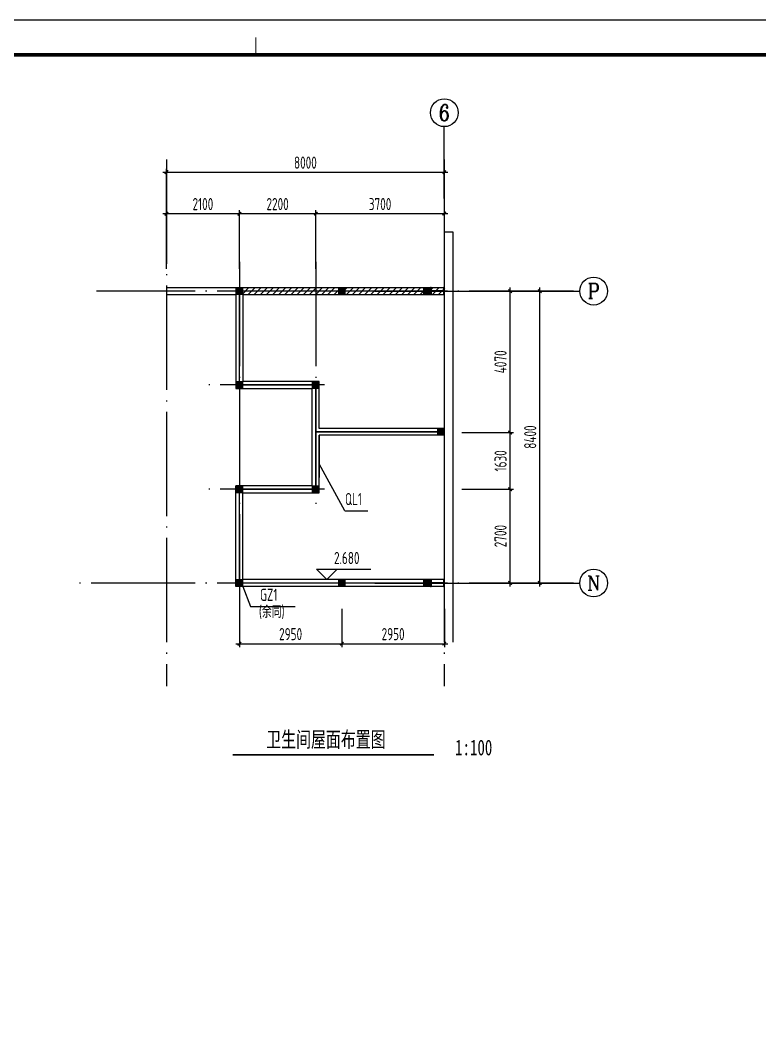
# Model space of a CAD drawing. Extents: x 899043 to 2598688, y -137197 to 211789.
# Drawn here: x 2234974 to 2256274, y 100678 to 129535 of the extents above; entities that cross this region are included whole.
import ezdxf
from ezdxf.enums import TextEntityAlignment as Align

# ---------------------------------------------------------------- set-up
doc = ezdxf.new("R2010")
doc.units = 0
doc.header["$LTSCALE"] = 1500
doc.header["$MEASUREMENT"] = 0
doc.linetypes.add('CENTER', pattern=[2, 1.25, -0.25, 0.25, -0.25])
doc.linetypes.add('DOTE', pattern=[2.42, 2, -0.2, 0.02, -0.2])
for name, color, linetype in [('00-tk', 151, 'Continuous'), ('A-Wall(建筑墙)', 7, 'Continuous'), ('AXIS', 3, 'Continuous'), ('AXIS_TEXT', 7, 'Continuous'), ('COLUMN', 2, 'Continuous'), ('DIM', 3, 'Continuous'), ('LATRINE', 6, 'Continuous'), ('PUB_HATCH', 8, 'Continuous'), ('TEXT', 7, 'Continuous'), ('THIN', 7, 'Continuous'), ('WALL', 7, 'Continuous'), ('WELD_TEXT', 7, 'Continuous'), ('WINDOW', 4, 'Continuous'), ('图名下划线', 7, 'Continuous')]:
    doc.layers.add(name, color=color, linetype=linetype)
doc.layers.add('COLU_HATCH', color=251, linetype='Continuous', lineweight=0)
doc.layers.add('螺栓孔标注', color=9, linetype='Continuous', lineweight=18)
doc.styles.add('_TCH_AXIS', font='COMPLEX', dxfattribs={"bigfont": 'GBCBIG'})
doc.styles.add('COMPLEX', font='COMPLEX')
doc.styles.add('TSSD_Dimension', font='Tssdeng.shx', dxfattribs={"width": 0.7, "bigfont": 'hztxt.shx'})
doc.styles.add('YG图名', font='simhei.ttf', dxfattribs={"width": 0.7, "height": 600})
doc.dimstyles.new('TSSD_100_100', dxfattribs={"dimtxt": 350, "dimasz": 100, "dimexe": 100, "dimexo": 250, "dimgap": 100, "dimtad": 1, "dimdec": 0, "dimzin": 0, "dimdsep": 46, "dimtxsty": 'TSSD_Dimension', "dimblk": 'ARCHTICK', "dimblk1": 'ARCHTICK', "dimblk2": 'ARCHTICK', "dimcen": 0, "dimdle": 100, "dimclrt": 7, "dimadec": 0, "dimazin": 0, "dimtfac": 1, "dimtdec": 0, "dimtix": 1, "dimtmove": 2, "dimatfit": 3, "dimfxl": 0, "dimtolj": 1, "dimtzin": 0, "dimarcsym": 0})

# ---------------------------------------------------------------- blocks, each defined once
blk = doc.blocks.new('FDSRWEFDSDSFDSFDDD')
at = {"layer": 'COLUMN'}
for p, q in [((-380, 0), (-400, 0)), ((0, 0), (-20, 0)), ((-400, -200), (-380, -200)), ((-380, -75), (-365, -90)), ((-380, -125), (-365, -110)), ((-20, -75), (-35, -90)), ((-20, -125), (-35, -110)), ((-20, -200), (0, -200))]:
    blk.add_line(p, q, dxfattribs=at)
for points in [[(-400, 0), (-400, -200)], [(-380, 0), (-380, -75)], [(-20, 0), (-20, -75)], [(0, 0), (0, -200)], [(-380, -125), (-380, -200)], [(-35, -90), (-365, -90)], [(-35, -110), (-365, -110)], [(-20, -125), (-20, -200)]]:
    blk.add_lwpolyline(points, dxfattribs=at)
blk = doc.blocks.new('_ArchTick')
at = {"color": 0, "linetype": 'ByBlock', "const_width": 0.4}
blk.add_lwpolyline([(-0.5, -0.5), (0.5, 0.5)], dxfattribs=at)
blk = doc.blocks.new('*D514')
at = {"layer": 'Defpoints', "color": 0}
for p in [(2244935, 121736), (2249935, 121736), (2244935, 113336)]:
    blk.add_point(p, dxfattribs=at)
at = {"layer": 'DIM', "color": 0, "lineweight": -2}
for p, q in [((2249935, 113236), (2249935, 121836)), ((2245185, 121736), (2250035, 121736)), ((2245185, 113336), (2250035, 113336))]:
    blk.add_line(p, q, dxfattribs=at)
at = {"layer": 'DIM', "color": 0, "lineweight": -2, "xscale": 100, "yscale": 100, "zscale": 100}
for p, rotation in [((2249935, 121736), 90), ((2249935, 113336), 270)]:
    blk.add_blockref('_ArchTick', p, dxfattribs=dict(at, rotation=rotation))
at = {"layer": 'DIM', "color": 7, "insert": (2249660, 117536), "char_height": 350, "attachment_point": 5, "rotation": 90, "style": 'TSSD_Dimension'}
blk.add_mtext('\\A1;8400', dxfattribs=at)
blk = doc.blocks.new('_AXISO')
blk.add_circle((0, 0), 0.5)
at = {"layer": 'AXIS_TEXT', "style": 'COMPLEX', "width": 1.041667}
blk.add_attdef('A', text='', height=0.56, dxfattribs=at).set_placement((-0.25, -0.28), (0.25, -0.28), align=Align.FIT)
blk = doc.blocks.new('*D515')
at = {"layer": 'Defpoints', "color": 0}
for p in [(2247188, 125158), (2239188, 122581), (2247188, 122581)]:
    blk.add_point(p, dxfattribs=at)
at = {"layer": 'DIM', "color": 0, "lineweight": -2}
for p, q in [((2239188, 122831), (2239188, 125258)), ((2247188, 122831), (2247188, 125258)), ((2239088, 125158), (2247288, 125158))]:
    blk.add_line(p, q, dxfattribs=at)
at = {"layer": 'DIM', "color": 0, "lineweight": -2, "xscale": 100, "yscale": 100, "zscale": 100, "rotation": 180}
blk.add_blockref('_ArchTick', (2239188, 125158), dxfattribs=at)
at = {"layer": 'DIM', "color": 0, "lineweight": -2, "xscale": 100, "yscale": 100, "zscale": 100}
blk.add_blockref('_ArchTick', (2247188, 125158), dxfattribs=at)
at = {"layer": 'DIM', "color": 7, "insert": (2243188, 125433), "char_height": 350, "attachment_point": 5, "style": 'TSSD_Dimension'}
blk.add_mtext('\\A1;8000', dxfattribs=at)
blk = doc.blocks.new('*D516')
at = {"layer": 'Defpoints', "color": 0}
for p in [(2241288, 123965), (2239188, 122130), (2241288, 122130)]:
    blk.add_point(p, dxfattribs=at)
at = {"layer": 'DIM', "color": 0, "lineweight": -2}
for p, q in [((2239088, 123965), (2241388, 123965)), ((2239188, 122380), (2239188, 124065)), ((2241288, 122380), (2241288, 124065))]:
    blk.add_line(p, q, dxfattribs=at)
at = {"layer": 'DIM', "color": 0, "lineweight": -2, "xscale": 100, "yscale": 100, "zscale": 100, "rotation": 180}
blk.add_blockref('_ArchTick', (2239188, 123965), dxfattribs=at)
at = {"layer": 'DIM', "color": 0, "lineweight": -2, "xscale": 100, "yscale": 100, "zscale": 100}
blk.add_blockref('_ArchTick', (2241288, 123965), dxfattribs=at)
at = {"layer": 'DIM', "color": 7, "insert": (2240238, 124240), "char_height": 350, "attachment_point": 5, "style": 'TSSD_Dimension'}
blk.add_mtext('\\A1;2100', dxfattribs=at)
blk = doc.blocks.new('*D517')
at = {"layer": 'Defpoints', "color": 0}
for p in [(2243488, 123965), (2241288, 122130), (2243488, 122130)]:
    blk.add_point(p, dxfattribs=at)
at = {"layer": 'DIM', "color": 0, "lineweight": -2}
for p, q in [((2241188, 123965), (2243588, 123965)), ((2241288, 122380), (2241288, 124065)), ((2243488, 122380), (2243488, 124065))]:
    blk.add_line(p, q, dxfattribs=at)
at = {"layer": 'DIM', "color": 0, "lineweight": -2, "xscale": 100, "yscale": 100, "zscale": 100, "rotation": 180}
blk.add_blockref('_ArchTick', (2241288, 123965), dxfattribs=at)
at = {"layer": 'DIM', "color": 0, "lineweight": -2, "xscale": 100, "yscale": 100, "zscale": 100}
blk.add_blockref('_ArchTick', (2243488, 123965), dxfattribs=at)
at = {"layer": 'DIM', "color": 7, "insert": (2242388, 124240), "char_height": 350, "attachment_point": 5, "style": 'TSSD_Dimension'}
blk.add_mtext('\\A1;2200', dxfattribs=at)
blk = doc.blocks.new('*D518')
at = {"layer": 'Defpoints', "color": 0}
for p in [(2247188, 123965), (2243488, 122130), (2247188, 122130)]:
    blk.add_point(p, dxfattribs=at)
at = {"layer": 'DIM', "color": 0, "lineweight": -2}
for p, q in [((2243388, 123965), (2247288, 123965)), ((2243488, 122380), (2243488, 124065)), ((2247188, 122380), (2247188, 124065))]:
    blk.add_line(p, q, dxfattribs=at)
at = {"layer": 'DIM', "color": 0, "lineweight": -2, "xscale": 100, "yscale": 100, "zscale": 100, "rotation": 180}
blk.add_blockref('_ArchTick', (2243488, 123965), dxfattribs=at)
at = {"layer": 'DIM', "color": 0, "lineweight": -2, "xscale": 100, "yscale": 100, "zscale": 100}
blk.add_blockref('_ArchTick', (2247188, 123965), dxfattribs=at)
at = {"layer": 'DIM', "color": 7, "insert": (2245338, 124240), "char_height": 350, "attachment_point": 5, "style": 'TSSD_Dimension'}
blk.add_mtext('\\A1;3700', dxfattribs=at)
blk = doc.blocks.new('*D519')
at = {"layer": 'Defpoints', "color": 0}
for p in [(2247438, 116036), (2249081, 116036), (2247438, 113336)]:
    blk.add_point(p, dxfattribs=at)
at = {"layer": 'DIM', "color": 0, "lineweight": -2}
for p, q in [((2247688, 116036), (2249181, 116036)), ((2249081, 113236), (2249081, 116136)), ((2247688, 113336), (2249181, 113336))]:
    blk.add_line(p, q, dxfattribs=at)
at = {"layer": 'DIM', "color": 0, "lineweight": -2, "xscale": 100, "yscale": 100, "zscale": 100}
for p, rotation in [((2249081, 116036), 90), ((2249081, 113336), 270)]:
    blk.add_blockref('_ArchTick', p, dxfattribs=dict(at, rotation=rotation))
at = {"layer": 'DIM', "color": 7, "insert": (2248806, 114686), "char_height": 350, "attachment_point": 5, "rotation": 90, "style": 'TSSD_Dimension'}
blk.add_mtext('\\A1;2700', dxfattribs=at)
blk = doc.blocks.new('*D520')
at = {"layer": 'Defpoints', "color": 0}
for p in [(2247438, 117666), (2249081, 117666), (2247438, 116036)]:
    blk.add_point(p, dxfattribs=at)
at = {"layer": 'DIM', "color": 0, "lineweight": -2}
for p, q in [((2249081, 115936), (2249081, 117766)), ((2247688, 117666), (2249181, 117666)), ((2247688, 116036), (2249181, 116036))]:
    blk.add_line(p, q, dxfattribs=at)
at = {"layer": 'DIM', "color": 0, "lineweight": -2, "xscale": 100, "yscale": 100, "zscale": 100}
for p, rotation in [((2249081, 117666), 90), ((2249081, 116036), 270)]:
    blk.add_blockref('_ArchTick', p, dxfattribs=dict(at, rotation=rotation))
at = {"layer": 'DIM', "color": 7, "insert": (2248806, 116851), "char_height": 350, "attachment_point": 5, "rotation": 90, "style": 'TSSD_Dimension'}
blk.add_mtext('\\A1;1630', dxfattribs=at)
blk = doc.blocks.new('*D521')
at = {"layer": 'Defpoints', "color": 0}
for p in [(2247438, 121736), (2249081, 121736), (2247438, 117666)]:
    blk.add_point(p, dxfattribs=at)
at = {"layer": 'DIM', "color": 0, "lineweight": -2}
for p, q in [((2249081, 117566), (2249081, 121836)), ((2247688, 121736), (2249181, 121736)), ((2247688, 117666), (2249181, 117666))]:
    blk.add_line(p, q, dxfattribs=at)
at = {"layer": 'DIM', "color": 0, "lineweight": -2, "xscale": 100, "yscale": 100, "zscale": 100}
for p, rotation in [((2249081, 121736), 90), ((2249081, 117666), 270)]:
    blk.add_blockref('_ArchTick', p, dxfattribs=dict(at, rotation=rotation))
at = {"layer": 'DIM', "color": 7, "insert": (2248806, 119701), "char_height": 350, "attachment_point": 5, "rotation": 90, "style": 'TSSD_Dimension'}
blk.add_mtext('\\A1;4070', dxfattribs=at)
blk = doc.blocks.new('*D524')
at = {"layer": 'Defpoints', "color": 0}
for p in [(2244238, 112841), (2247188, 112841), (2247188, 111591)]:
    blk.add_point(p, dxfattribs=at)
at = {"layer": 'DIM', "color": 0, "lineweight": -2}
for p, q in [((2244238, 112591), (2244238, 111491)), ((2247188, 112591), (2247188, 111491)), ((2244138, 111591), (2247288, 111591))]:
    blk.add_line(p, q, dxfattribs=at)
at = {"layer": 'DIM', "color": 0, "lineweight": -2, "xscale": 100, "yscale": 100, "zscale": 100, "rotation": 180}
blk.add_blockref('_ArchTick', (2244238, 111591), dxfattribs=at)
at = {"layer": 'DIM', "color": 0, "lineweight": -2, "xscale": 100, "yscale": 100, "zscale": 100}
blk.add_blockref('_ArchTick', (2247188, 111591), dxfattribs=at)
at = {"layer": 'DIM', "color": 7, "insert": (2245713, 111866), "char_height": 350, "attachment_point": 5, "style": 'TSSD_Dimension'}
blk.add_mtext('\\A1;2950', dxfattribs=at)
blk = doc.blocks.new('*D525')
at = {"layer": 'Defpoints', "color": 0}
for p in [(2241288, 112841), (2244238, 112841), (2244238, 111591)]:
    blk.add_point(p, dxfattribs=at)
at = {"layer": 'DIM', "color": 0, "lineweight": -2}
for p, q in [((2241288, 112591), (2241288, 111491)), ((2244238, 112591), (2244238, 111491)), ((2241188, 111591), (2244338, 111591))]:
    blk.add_line(p, q, dxfattribs=at)
at = {"layer": 'DIM', "color": 0, "lineweight": -2, "xscale": 100, "yscale": 100, "zscale": 100, "rotation": 180}
blk.add_blockref('_ArchTick', (2241288, 111591), dxfattribs=at)
at = {"layer": 'DIM', "color": 0, "lineweight": -2, "xscale": 100, "yscale": 100, "zscale": 100}
blk.add_blockref('_ArchTick', (2244238, 111591), dxfattribs=at)
at = {"layer": 'DIM', "color": 7, "insert": (2242763, 111866), "char_height": 350, "attachment_point": 5, "style": 'TSSD_Dimension'}
blk.add_mtext('\\A1;2950', dxfattribs=at)
blk = doc.blocks.new('A$C67844AE1')
at = {"layer": '00-tk'}
for p, q in [((126150, 89100), (0, 89100)), ((124650, 87600), (3750, 87600))]:
    blk.add_line(p, q, dxfattribs=at)
at = {"layer": '00-tk', "const_width": 52.5}
blk.add_lwpolyline([(64200, 87600), (64200, 88350)], dxfattribs=at)
at = {"layer": '00-tk', "const_width": 150}
blk.add_lwpolyline([(3750, 87600), (124650, 87600), (124650, 1500), (3750, 1500)], close=True, dxfattribs=at)

msp = doc.modelspace()

# ---------------------------------------------------------------- hatches: boundary and pattern name
at = {"layer": 'COLU_HATCH'}
h = msp.add_hatch(color=256, dxfattribs=at)
h.dxf.hatch_style = 1
h.paths.add_polyline_path([(2241387.7, 121836.2), (2241187.7, 121836.2), (2241187.7, 121636.2), (2241387.7, 121636.2)])
h = msp.add_hatch(color=256, dxfattribs=at)
h.dxf.hatch_style = 1
h.paths.add_polyline_path([(2244337.7, 121836.2), (2244137.7, 121836.2), (2244137.7, 121636.2), (2244337.7, 121636.2)])
h = msp.add_hatch(color=256, dxfattribs=at)
h.dxf.hatch_style = 1
h.paths.add_polyline_path([(2246787.7, 121836.2), (2246587.7, 121836.2), (2246587.7, 121636.2), (2246787.7, 121636.2)])
h = msp.add_hatch(color=256, dxfattribs=at)
h.dxf.hatch_style = 1
h.paths.add_polyline_path([(2241387.7, 119136.2), (2241187.7, 119136.2), (2241187.7, 118936.2), (2241387.7, 118936.2)])
h = msp.add_hatch(color=256, dxfattribs=at)
h.dxf.hatch_style = 1
h.paths.add_polyline_path([(2243587.7, 119136.2), (2243387.7, 119136.2), (2243387.7, 118936.2), (2243587.7, 118936.2)])
h = msp.add_hatch(color=256, dxfattribs=at)
h.dxf.hatch_style = 1
h.paths.add_polyline_path([(2247187.7, 117786.2), (2246987.7, 117786.2), (2246987.7, 117586.2), (2247187.7, 117586.2)])
h = msp.add_hatch(color=256, dxfattribs=at)
h.dxf.hatch_style = 1
h.paths.add_polyline_path([(2241387.7, 116136.2), (2241187.7, 116136.2), (2241187.7, 115936.2), (2241387.7, 115936.2)])
h = msp.add_hatch(color=256, dxfattribs=at)
h.dxf.hatch_style = 1
h.paths.add_polyline_path([(2243587.7, 116136.2), (2243387.7, 116136.2), (2243387.7, 115936.2), (2243587.7, 115936.2)])
h = msp.add_hatch(color=256, dxfattribs=at)
h.dxf.hatch_style = 1
h.paths.add_polyline_path([(2241387.7, 113436.2), (2241187.7, 113436.2), (2241187.7, 113236.2), (2241387.7, 113236.2)])
h = msp.add_hatch(color=256, dxfattribs=at)
h.dxf.hatch_style = 1
h.paths.add_polyline_path([(2244337.7, 113436.2), (2244137.7, 113436.2), (2244137.7, 113236.2), (2244337.7, 113236.2)])
h = msp.add_hatch(color=256, dxfattribs=at)
h.dxf.hatch_style = 1
h.paths.add_polyline_path([(2246787.7, 113436.2), (2246587.7, 113436.2), (2246587.7, 113236.2), (2246787.7, 113236.2)])
at = {"layer": 'PUB_HATCH'}
h = msp.add_hatch(dxfattribs=at)
h.set_pattern_fill('普通砖', color=256, scale=50, style=0)
h.set_pattern_definition([(45, (1717453.28, 182503.46), (-88.388383, 88.388383), [])])
h.paths.add_polyline_path([(2241287.7, 121702.9), (2241387.7, 121636.2), (2247187.7, 121636.2), (2247271.1, 121736.2), (2247187.7, 121836.2), (2241287.7, 121836.2)])

# ---------------------------------------------------------------- linework, layer by layer
for p, q in [((2244321.1, 115412.7), (2244984.1, 115412.7)), ((2241387.7, 113236.2), (2241605.6, 112663.7)), ((2241605.6, 112663.7), (2242895.4, 112663.7))]:
    msp.add_line(p, q)
at = {"linetype": 'CENTER', "ltscale": 0.4, "const_width": 40}
for points in [[(2246787.7, 113336.2), (2241287.7, 113336.2), (2241287.7, 116036.2), (2243487.7, 116036.2), (2243487.7, 119036.2), (2241287.7, 119036.2), (2241287.7, 121736.2)], [(2241287.7, 121736.2), (2246787.7, 121736.2)], [(2247187.7, 117686.2), (2243487.7, 117686.2), (2244260.1, 117686.2)]]:
    msp.add_lwpolyline(points, dxfattribs=at)
at = {"layer": 'A-Wall(建筑墙)'}
for p, q in [((2241187.7, 121636.2), (2241187.7, 118936.2)), ((2241387.7, 121636.2), (2241387.7, 119136.2)), ((2241187.7, 118936.2), (2241487.7, 118936.2)), ((2241487.7, 119136.2), (2241387.7, 119136.2)), ((2243587.7, 119136.2), (2241487.7, 119136.2)), ((2241487.7, 118936.2), (2243387.7, 118936.2)), ((2243387.7, 117686.2), (2243387.7, 118936.2)), ((2243587.7, 117786.2), (2243587.7, 119136.2)), ((2247187.7, 117786.2), (2243587.7, 117786.2)), ((2243387.7, 116136.2), (2243387.7, 117686.2)), ((2243587.7, 115936.2), (2243587.7, 117586.2)), ((2247187.7, 117586.2), (2243587.7, 117586.2)), ((2241487.7, 116136.2), (2241187.7, 116136.2)), ((2241187.7, 113236.2), (2241187.7, 116136.2)), ((2243387.7, 116136.2), (2241487.7, 116136.2)), ((2241387.7, 115936.2), (2241487.7, 115936.2)), ((2241387.7, 113436.2), (2241387.7, 115936.2)), ((2241487.7, 115936.2), (2243587.7, 115936.2)), ((2247187.7, 113436.2), (2241387.7, 113436.2)), ((2247187.7, 113236.2), (2241187.7, 113236.2))]:
    msp.add_line(p, q, dxfattribs=at)
at = {"layer": 'AXIS'}
for p, q in [((2247187.7, 124402.9), (2247187.7, 126468.9)), ((2246638.5, 121736.2), (2251087.2, 121736.2)), ((2246638.5, 113336.2), (2251087.2, 113336.2))]:
    msp.add_line(p, q, dxfattribs=at)
at = {"layer": 'AXIS', "color": 253, "linetype": 'DOTE'}
for p, q in [((2239187.7, 125523), (2239187.7, 110372.7)), ((2247187.7, 125523), (2247187.7, 110372.7)), ((2241287.7, 122573.8), (2241287.7, 111750.8)), ((2243487.7, 122573.8), (2243487.7, 115432.4)), ((2250907.3, 121736.2), (2237172.5, 121736.2)), ((2243735.2, 119036.2), (2240321.1, 119036.2)), ((2243735.2, 116036.2), (2240321.1, 116036.2)), ((2250907.3, 113336.2), (2236493.5, 113336.2))]:
    msp.add_line(p, q, dxfattribs=at)
at = {"layer": 'LATRINE'}
for p, q in [((2243587.7, 117786.2), (2243587.7, 118998.7)), ((2243587.7, 117586.2), (2243587.7, 116373.7))]:
    msp.add_line(p, q, dxfattribs=at)
at = {"layer": 'THIN'}
for p, q in [((2243804.5, 113436.2), (2243504.5, 113736.2)), ((2243504.5, 113736.2), (2244104.5, 113736.2)), ((2243804.5, 113436.2), (2244104.5, 113736.2)), ((2244104.5, 113736.2), (2245069.5, 113736.2))]:
    msp.add_line(p, q, dxfattribs=at)
at = {"layer": 'WALL'}
for p, q in [((2247437.7, 123436.2), (2247187.7, 123436.2)), ((2247187.7, 123436.2), (2247187.7, 121836.2)), ((2247437.7, 121736.2), (2247437.7, 123436.2)), ((2239187.7, 121836.2), (2241287.7, 121836.2)), ((2241287.7, 121836.2), (2247187.7, 121836.2)), ((2239187.7, 121636.2), (2241187.7, 121636.2)), ((2241387.7, 121636.2), (2247187.7, 121636.2)), ((2247187.7, 121636.2), (2247187.7, 120636.2)), ((2247437.7, 120636.2), (2247437.7, 121736.2)), ((2247187.7, 120636.2), (2247187.7, 117786.2)), ((2247437.7, 117786.2), (2247437.7, 120636.2)), ((2247437.7, 116136.2), (2247437.7, 117786.2)), ((2247187.7, 117586.2), (2247187.7, 116136.2)), ((2247187.7, 116136.2), (2247187.7, 113436.2)), ((2247437.7, 113336.2), (2247437.7, 116136.2)), ((2247187.7, 113236.2), (2247187.7, 111636.2)), ((2247437.7, 111636.2), (2247437.7, 113336.2))]:
    msp.add_line(p, q, dxfattribs=at)
at = {"layer": 'WINDOW', "linetype": 'ByBlock'}
msp.add_line((2244321.1, 115412.7), (2243587.7, 116761.2), dxfattribs=at)
at = {"layer": 'WINDOW', "color": 4, "linetype": 'ByBlock', "const_width": 1}
msp.add_lwpolyline([(2244237.7, 111591.4), (2244237.7, 111716.8)], dxfattribs=at)
at = {"layer": '图名下划线', "const_width": 46.6}
msp.add_lwpolyline([(2241090.7, 108389.6), (2246889.6, 108389.6)], dxfattribs=at)
at = {"layer": '螺栓孔标注', "linetype": 'ByBlock'}
for points in [[(2241187.7, 121836.2), (2241387.7, 121836.2), (2241387.7, 121636.2), (2241187.7, 121636.2)], [(2244137.7, 121836.2), (2244337.7, 121836.2), (2244337.7, 121636.2), (2244137.7, 121636.2)], [(2246587.7, 121836.2), (2246787.7, 121836.2), (2246787.7, 121636.2), (2246587.7, 121636.2)], [(2241187.7, 119136.2), (2241387.7, 119136.2), (2241387.7, 118936.2), (2241187.7, 118936.2)], [(2243387.7, 119136.2), (2243587.7, 119136.2), (2243587.7, 118936.2), (2243387.7, 118936.2)], [(2246987.7, 117786.2), (2247187.7, 117786.2), (2247187.7, 117586.2), (2246987.7, 117586.2)], [(2241187.7, 116136.2), (2241387.7, 116136.2), (2241387.7, 115936.2), (2241187.7, 115936.2)], [(2243387.7, 116136.2), (2243587.7, 116136.2), (2243587.7, 115936.2), (2243387.7, 115936.2)], [(2241187.7, 113436.2), (2241387.7, 113436.2), (2241387.7, 113236.2), (2241187.7, 113236.2)], [(2244137.7, 113436.2), (2244337.7, 113436.2), (2244337.7, 113236.2), (2244137.7, 113236.2)], [(2246587.7, 113436.2), (2246787.7, 113436.2), (2246787.7, 113236.2), (2246587.7, 113236.2)]]:
    msp.add_lwpolyline(points, close=True, dxfattribs=at)

# ---------------------------------------------------------------- block references
for p in [(2247187.7, 121836.2), (2247187.7, 113436.2)]:
    msp.add_blockref('FDSRWEFDSDSFDSFDDD', p)
at = {"layer": 'AXIS'}
ref = msp.add_blockref('_AXISO', (2247187.7, 126869.1), dxfattribs=dict(at, xscale=800.4000000000233, yscale=800.4000000000087, zscale=800.4000000000001))
ref.add_attrib('A', '6', dxfattribs={"layer": 'AXIS_TEXT', "height": 466.2, "style": '_TCH_AXIS'}).set_placement((2247032.3, 126636), (2247343.1, 126636), align=Align.FIT)
ref = msp.add_blockref('_AXISO', (2251487.4, 121736.2), dxfattribs=dict(at, xscale=800.4000000000233, yscale=800.4000000000087, zscale=800.4000000000001))
ref.add_attrib('A', 'P', dxfattribs={"layer": 'AXIS_TEXT', "height": 435.5, "style": '_TCH_AXIS'}).set_placement((2251311.1, 121518.5), (2251663.6, 121518.5), align=Align.FIT)
ref = msp.add_blockref('_AXISO', (2251487.4, 113336.2), dxfattribs=dict(at, xscale=800.4000000000233, yscale=800.4000000000087, zscale=800.4000000000001))
ref.add_attrib('A', 'N', dxfattribs={"layer": 'AXIS_TEXT', "height": 415.5, "style": '_TCH_AXIS'}).set_placement((2251299.4, 113128.5), (2251675.3, 113128.5), align=Align.FIT)
at = {"layer": 'WELD_TEXT', "linetype": 'ByBlock', "xscale": 0.6666666666278616, "yscale": 0.6666666666715173, "zscale": 0.6666666666666666}
msp.add_blockref('A$C67844AE1', (2198961.1, 70135.3), dxfattribs=at)

# ---------------------------------------------------------------- texts
at = {"layer": 'TEXT', "style": 'YG图名', "width": 0.7}
msp.add_text('卫生间屋面布置图', height=450, dxfattribs=at).set_placement((2243778.5, 108844.4), align=Align.MIDDLE)
msp.add_text('1:100', height=450, dxfattribs=at).set_placement((2247497.8, 108378.4))
at = {"layer": 'THIN', "style": 'TSSD_Dimension', "width": 0.7}
for s, p in [('QL1', (2244816.4, 115472.7)), ('2.680', (2244745.8, 113776.2)), ('GZ1', (2242383.8, 112717.7)), ('(余同)', (2242587.8, 112228.8))]:
    msp.add_text(s, height=349.65, dxfattribs=at).set_placement(p, align=Align.BOTTOM_RIGHT)

# ---------------------------------------------------------------- dimensions: what is measured, and where the dimension line sits
at = {"layer": 'DIM'}
for p1, p2, distance, picture, middle in [((2239187.7, 122581.2), (2247187.7, 122581.2), 2576.6, '*D515', (2243187.7, 125432.8)), ((2244935.3, 113336.2), (2244935.3, 121736.2), -5000, '*D514', (2249660.3, 117536.2))]:
    dim = msp.add_aligned_dim(p1=p1, p2=p2, distance=distance, dimstyle='TSSD_100_100', dxfattribs=at)
    dim.commit()
    dim.dimension.update_dxf_attribs({"geometry": picture, "text_midpoint": middle})
for base, p1, p2, picture, middle in [((2241287.7, 123964.9), (2239187.7, 122130.2), (2241287.7, 122130.2), '*D516', (2240237.7, 124239.9)), ((2243487.7, 123964.9), (2241287.7, 122130.2), (2243487.7, 122130.2), '*D517', (2242387.7, 124239.9)), ((2247187.7, 123964.9), (2243487.7, 122130.2), (2247187.7, 122130.2), '*D518', (2245337.7, 124239.9)), ((2244237.7, 111591.4), (2241287.7, 112841.5), (2244237.7, 112841.5), '*D525', (2242762.7, 111866.4)), ((2247187.7, 111591.4), (2244237.7, 112841.5), (2247187.7, 112841.5), '*D524', (2245712.7, 111866.4))]:
    dim = msp.add_linear_dim(base=base, p1=p1, p2=p2, dimstyle='TSSD_100_100', dxfattribs=at)
    dim.commit()
    dim.dimension.update_dxf_attribs({"geometry": picture, "text_midpoint": middle})
for base, p1, p2, picture, middle in [((2249080.9, 121736.2), (2247437.7, 117666.4), (2247437.7, 121736.2), '*D521', (2248805.9, 119701.3)), ((2249080.9, 117666.4), (2247437.7, 116036.2), (2247437.7, 117666.4), '*D520', (2248805.9, 116851.3)), ((2249080.9, 116036.2), (2247437.7, 113336.2), (2247437.7, 116036.2), '*D519', (2248805.9, 114686.2))]:
    dim = msp.add_linear_dim(base=base, p1=p1, p2=p2, angle=90, dimstyle='TSSD_100_100', dxfattribs=at)
    dim.commit()
    dim.dimension.update_dxf_attribs({"geometry": picture, "text_midpoint": middle})

doc.saveas('drawing.dxf')
